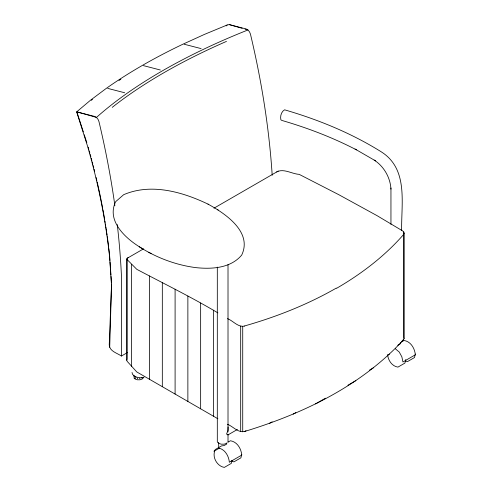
<?xml version="1.0" encoding="UTF-8"?>
<svg xmlns="http://www.w3.org/2000/svg" width="492" height="492" viewBox="0 0 492 492"><rect width="100%" height="100%" fill="white"/><g stroke="black" fill="none" stroke-linecap="round" stroke-linejoin="round"><path stroke-width="0.74" d="M228.079 427.013L227.987 430.377L226.554 434.073L228.079 434.848M109.704 347.26L111.549 284.044L109.236 344.978C109.648 351.38 117.071 352.992 121.426 356.036L127.299 352.641M218.688 448.538L218.903 447.419L221.517 445.912L224.131 445.555L226.738 444.042L226.738 442.892M214.77 450.813C212.2 457.566 217.212 466.25 224.346 467.4L231.314 463.378L232.009 460.561M241.763 454.331L240.889 457.849L233.921 461.871L231.135 461.066M405.771 359.578L404.898 363.096L397.936 367.118C392.062 366.269 388.163 360.408 387.634 354.806M415.346 354.049L414.479 357.567L407.511 361.589L405.42 360.987M217.888 418.766L136.776 371.94L127.188 361.349L126.751 360.236L127.102 359.117L127.102 258.337L128.191 257.63M126.751 360.236L126.751 259.222L127.102 258.337L143.676 248.774M403.532 234.389L404.073 233.202L403.76 231.99L402.641 230.914L377.093 215.68L338.779 194.684L299.21 174.371C291.848 173.953 283.718 168.123 276.596 171.948M137.379 378.785L137.698 378.096M227.464 424.295C233.14 426.386 238.067 433.132 244.702 431.447C303.502 413.495 361.429 385.666 403.532 339.751L404.073 338.601L404.073 233.202M143.412 377.782L142.139 379.055L139.931 379.793L137.379 379.793L135.171 379.055L133.898 377.782L135.238 378.225M226.111 25.928L227.212 24.963L229.247 24.6L246.191 28.979L247.95 29.963L249.499 31.82L250.44 34.083A693.702 400.513 60 0 1 272.199 175.257M91.266 100.3L92.484 99.378M118.996 80.479L120.866 79.218M227.845 442.283L230.44 440.758C237.261 441.822 241.178 448.679 241.763 455.088L229.352 462.246C228.774 455.844 224.856 448.981 218.036 447.923L215.441 449.448L213.897 451.318L219.125 448.298M401.435 342.008L404.03 340.476C410.851 341.54 414.768 348.397 415.346 354.806L402.942 361.964L401.853 356.817L399.24 352.038L395.322 348.773M213.946 208.202L278.244 171.075M135.171 378.047L136.044 377.548M227.987 434.903L237.378 429.479M244.702 431.447L246.031 430.678M402.204 340.513L403.532 339.751M397.721 345.273L400.328 343.767L400.328 342.617M269.518 423.335L272.174 421.804M387.487 355.224L389.479 354.074M293.183 414.135L295.84 412.603M369.566 370.039L373.551 367.733M315.544 403.914L325.452 398.194M347.918 385.224L355.845 380.648M227.212 24.963L204.383 34.428L182.458 44.415A392.585 160.269 -11.6 0 0 106.29 88.388L90.688 100.067L76.654 111.887L87.49 146.001A491.68 283.872 60 0 1 109.599 256.996L111.5 285.108M226.578 443.36L224.094 444.184L221.228 444.184L218.743 443.36L217.31 441.927L217.31 267.113M144.064 377.149C140.152 378.674 135.423 377.456 132.569 374.43L132.022 372.462M135.091 376.589L133.898 376.774L133.898 375.304M227.464 318.632C233.171 320.759 238.023 327.604 244.702 326.091M114.876 205.644A693.702 400.513 60 0 0 98.947 121.542L98.006 119.285L96.457 117.428L94.698 116.438L76.654 111.887L77.01 112.348M184.174 44.231L201.123 48.61M143.412 65.627L160.355 70.005M107.711 88.382L124.66 92.754M229.247 24.6L242.193 28.315M245.071 29.139L247.95 29.963A395.697 161.542 -11.6 0 0 96.457 117.428L77.754 112.065M139.199 246.732C156.278 257.63 175.607 264.973 195.718 267.617C211.671 269.315 230.588 268.325 241.701 255.09C252.722 231.953 225.188 213.485 207.968 204.094C182.335 191.825 151.026 182.919 123.67 194.691L115.688 201.646C105.983 221.369 126.592 239.475 142.065 248.405M356.472 149.857C332.69 137.514 307.574 127.908 281.867 120.435L280.87 119.802C280.034 116.284 281.264 111.629 284.579 109.814C318.299 119.624 351.11 133.031 380.974 151.647C408.686 168.904 401.134 203.012 401.656 230.514M126.751 259.222L136.776 269.315C163.904 283.656 191.505 297.168 217.888 312.875M355.039 149.027L375.624 160.915M141.266 377.548L142.139 378.047M217.427 209.555L218.196 210.004M207.968 204.094L208.59 204.457M148.799 252.279L151.13 253.638M374.191 160.084C383.92 166.413 390.334 177.526 390.949 189.113M139.611 378.096L139.931 378.785M77.244 113.074L83.326 131.899M84.261 134.796L86.832 142.76M404.073 338.601L403.76 337.432L403.76 231.99M109.642 255.926L109.956 260.489M110.054 262.008L110.466 268.085M110.571 269.604L110.928 274.923M111.032 276.442L111.444 282.525M390.949 188.012L390.949 224.383M242.722 326.362L242.722 431.761M240.686 326.141L240.686 431.576M228.011 264.69L228.011 431.958M228.011 434.258L228.011 441.927M218.688 442.517L218.688 447.788M213.417 310.181L213.417 416.183M200.644 302.967L200.644 408.809M187.87 296.079L187.87 401.435M175.097 289.185L175.097 394.061M162.323 282.697L162.323 386.687M149.55 275.963L149.55 379.314M131.53 264.302L131.53 366.282M121.426 356.036L121.426 275.612A693.702 400.513 60 0 0 117.274 224.537M88.173 147.151A491.68 283.872 60 0 1 88.8 149.371M89.218 150.853A491.68 283.872 60 0 1 89.833 153.067M90.239 154.549A491.68 283.872 60 0 1 90.842 156.763M91.241 158.239A491.68 283.872 60 0 1 91.832 160.453M92.219 161.93A491.68 283.872 60 0 1 92.797 164.137M93.179 165.613A491.68 283.872 60 0 1 93.738 167.821M94.107 169.291A491.68 283.872 60 0 1 94.661 171.499M96.118 177.526A491.68 283.872 60 0 1 96.826 180.533M97.176 182.04A491.68 283.872 60 0 1 101.204 200.754M101.352 201.499A491.68 283.872 60 0 1 102.656 208.257M102.939 209.758A491.68 283.872 60 0 1 104.655 219.475M104.907 220.97A491.68 283.872 60 0 1 105.147 222.458M105.393 223.94A491.68 283.872 60 0 1 105.626 225.428M105.86 226.91A491.68 283.872 60 0 1 106.087 228.393M106.204 229.137A491.68 283.872 60 0 1 106.543 231.388M106.764 232.888A491.68 283.872 60 0 1 107.084 235.133M107.293 236.627A491.68 283.872 60 0 1 108.646 247.058M108.824 248.54A491.68 283.872 60 0 1 109.488 254.456M403.668 234.432A369.394 223.233 2.3 0 1 336.639 288.281M336.325 288.084A369.394 222.279 2.4 0 1 244.585 325.944M112.231 107.354A395.697 161.542 -11.6 0 1 226.474 41.396"/></g></svg>
